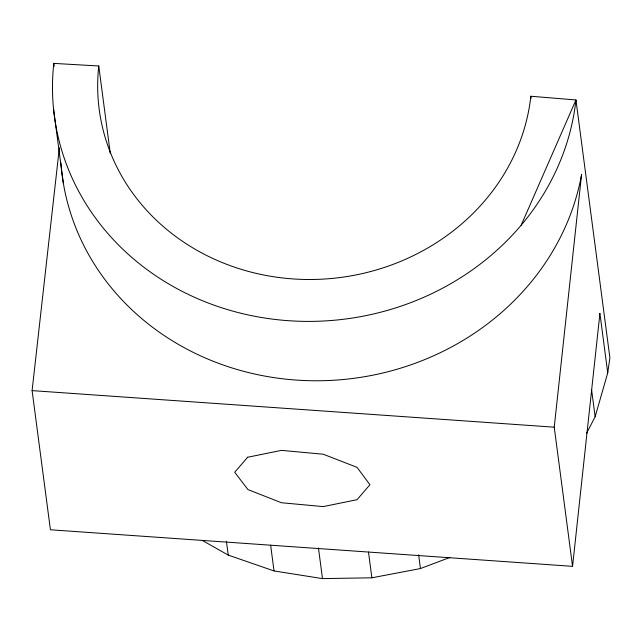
<?xml version="1.0" encoding="UTF-8"?>
<svg xmlns="http://www.w3.org/2000/svg" width="642" height="642" viewBox="0 0 642 642"><rect width="100%" height="100%" fill="white"/><g stroke="black" fill="none" stroke-linecap="round" stroke-linejoin="round"><path stroke-width="0.96" d="M59.369 147.764L32.1 390.617L50.421 529.778L572.56 566.34L554.239 427.187L581.596 174.303A262.779 239.305 -7.5 0 1 310.046 380.706A262.779 239.305 -7.5 0 1 60.886 162.883M572.56 566.34L599.917 313.465L607.733 372.841L595.142 416.738L586.531 433.374M607.733 372.841L609.9 357.867L575.946 99.959L530.846 96.244A217.453 198.033 -7.5 0 1 293.001 278.917A217.453 198.033 -7.5 0 1 98.764 65.99L53.808 63.389L54.201 66.367M599.363 315.374L599.917 313.465M521.184 225.19L575.946 99.959A262.779 239.305 -7.5 0 1 288.531 320.703A262.779 239.305 -7.5 0 1 53.808 63.389M202.27 540.412L228.231 555.097L274.03 570.947L322.485 578.611L371.87 577.8L420.438 568.555L449.898 557.449M32.1 390.617L554.239 427.187M591.627 390.015L595.142 416.738M530.846 96.244L531.103 98.234M418.616 554.704L420.438 568.555M368.484 552.072L371.87 577.8M318.448 547.931L322.485 578.611M270.643 545.218L274.03 570.947M226.401 541.238L228.231 555.097M98.764 65.99L110.28 153.47M53.495 108.506L63.277 182.785M247.635 457.256L234.715 472.247L247.916 489.557L281.421 502.742L323.207 506.594L357.016 499.709L369.936 484.718L357.032 467.344L323.231 454.223L281.445 450.371L247.635 457.256"/></g></svg>
